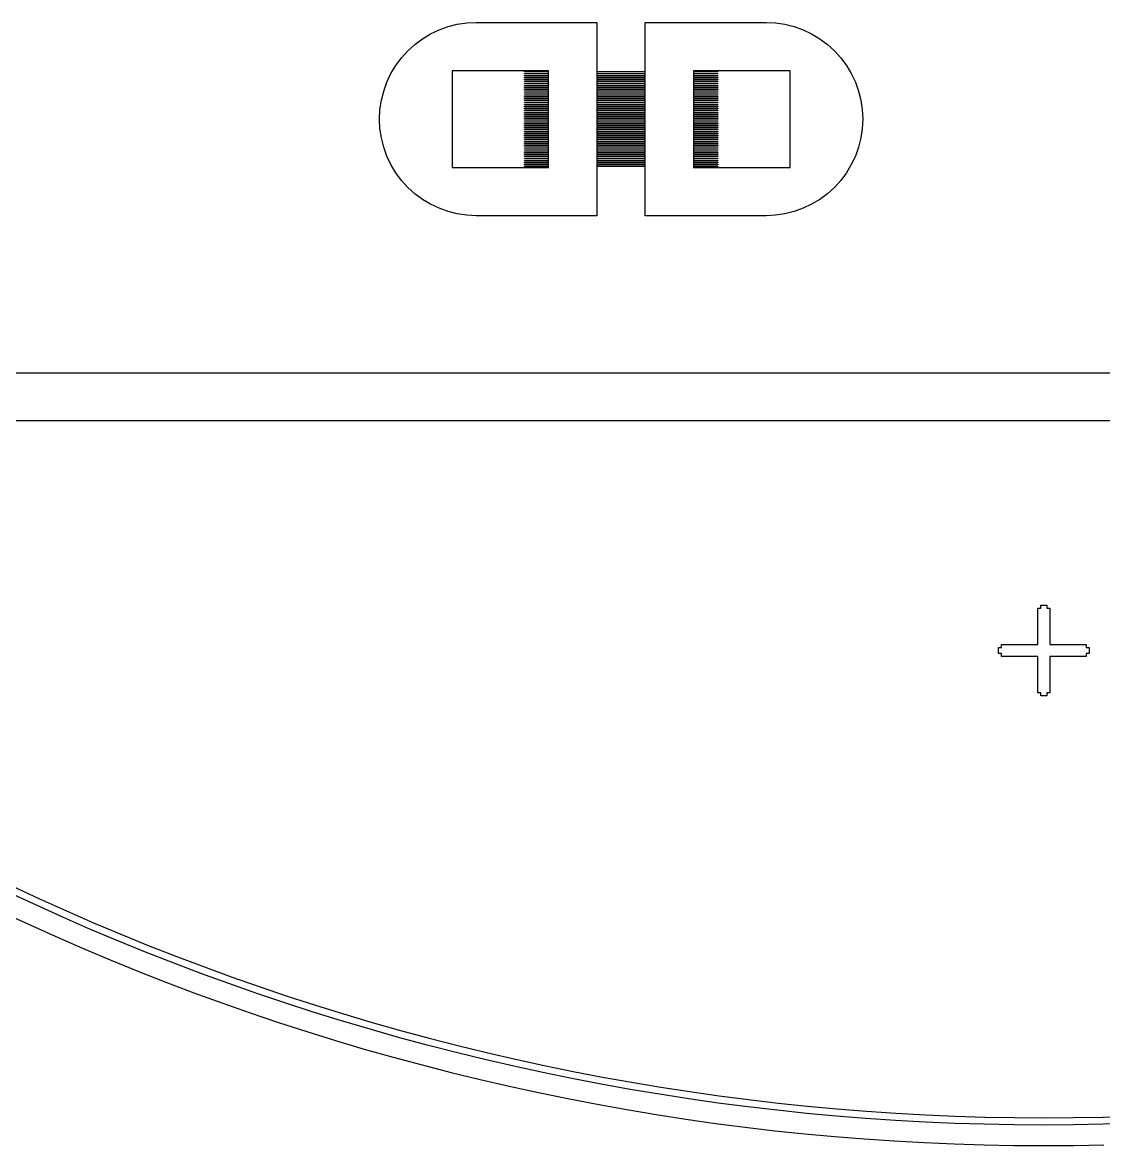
# Model space of a CAD drawing. Extents: x -16 to 83, y -18 to 83.
# Drawn here: x 11.11 to 33.48, y -18.25 to 5 of the extents above; entities that cross this region are included whole.
import ezdxf

# ---------------------------------------------------------------- set-up
doc = ezdxf.new("R2010")
doc.units = 0

msp = doc.modelspace()

# ---------------------------------------------------------------- linework, layer by layer
for p, q in [((19.7346, 4.84775), (19.9194, 4.91388)), ((19.9194, 4.91388), (20.1098, 4.96156)), ((20.1098, 4.96156), (20.304, 4.99036)), ((20.304, 4.99036), (20.5, 5)), ((20.5, 5), (23, 5)), ((23, 5), (23, 3.98499)), ((24, 3.98499), (24, 5)), ((24, 5), (26.5, 5)), ((26.5, 5), (26.696, 4.99036)), ((26.696, 4.99036), (26.8902, 4.96156)), ((26.8902, 4.96156), (27.0806, 4.91388)), ((27.0806, 4.91388), (27.2654, 4.84775)), ((19.2312, 4.54602), (19.3889, 4.66293)), ((19.3889, 4.66293), (19.5572, 4.76384)), ((19.5572, 4.76384), (19.7346, 4.84775)), ((27.2654, 4.84775), (27.4428, 4.76384)), ((27.4428, 4.76384), (27.6111, 4.66293)), ((27.6111, 4.66293), (27.7688, 4.54602)), ((19.0858, 4.4142), (19.2312, 4.54602)), ((27.7688, 4.54602), (27.9142, 4.4142)), ((18.8371, 4.11113), (18.954, 4.26878)), ((18.954, 4.26878), (19.0858, 4.4142)), ((27.9142, 4.4142), (28.046, 4.26878)), ((28.046, 4.26878), (28.1629, 4.11113)), ((18.7362, 3.94278), (18.8371, 4.11113)), ((22, 4), (20, 4)), ((20, 4), (20, 2)), ((21.5, 3.97499), (21.5, 3.98499)), ((21.5, 3.98499), (22, 3.98499)), ((22, 3.97499), (21.5, 3.97499)), ((22, 3.98499), (22, 4)), ((22, 3.94499), (22, 3.97499)), ((23, 3.98499), (24, 3.98499)), ((24, 3.97499), (23, 3.97499)), ((23, 3.97499), (23, 3.94499)), ((24, 3.94499), (24, 3.97499)), ((27, 4), (25, 4)), ((25, 4), (25, 3.98499)), ((25, 3.98499), (25.5, 3.98499)), ((25.5, 3.97499), (25, 3.97499)), ((25, 3.97499), (25, 3.94499)), ((25.5, 3.98499), (25.5, 3.97499)), ((27, 2), (27, 4)), ((28.1629, 4.11113), (28.2638, 3.94278)), ((18.5861, 3.58057), (18.6523, 3.76537)), ((18.6523, 3.76537), (18.7362, 3.94278)), ((21.5, 3.935), (21.5, 3.94499)), ((21.5, 3.94499), (22, 3.94499)), ((22, 3.935), (21.5, 3.935)), ((21.5, 3.89499), (21.5, 3.905)), ((21.5, 3.905), (22, 3.905)), ((22, 3.89499), (21.5, 3.89499)), ((21.5, 3.855), (21.5, 3.86499)), ((21.5, 3.86499), (22, 3.86499)), ((22, 3.855), (21.5, 3.855)), ((21.5, 3.81499), (21.5, 3.825)), ((21.5, 3.825), (22, 3.825)), ((22, 3.81499), (21.5, 3.81499)), ((21.5, 3.77499), (21.5, 3.78499)), ((21.5, 3.78499), (22, 3.78499)), ((22, 3.77499), (21.5, 3.77499)), ((21.5, 3.73499), (21.5, 3.745)), ((21.5, 3.745), (22, 3.745)), ((22, 3.73499), (21.5, 3.73499)), ((22, 3.905), (22, 3.935)), ((22, 3.86499), (22, 3.89499)), ((22, 3.825), (22, 3.855)), ((22, 3.78499), (22, 3.81499)), ((22, 3.745), (22, 3.77499)), ((22, 3.70499), (22, 3.73499)), ((23, 3.94499), (24, 3.94499)), ((24, 3.935), (23, 3.935)), ((23, 3.935), (23, 3.905)), ((23, 3.905), (24, 3.905)), ((24, 3.89499), (23, 3.89499)), ((23, 3.89499), (23, 3.86499)), ((23, 3.86499), (24, 3.86499)), ((24, 3.855), (23, 3.855)), ((23, 3.855), (23, 3.825)), ((23, 3.825), (24, 3.825)), ((24, 3.81499), (23, 3.81499)), ((23, 3.81499), (23, 3.78499)), ((23, 3.78499), (24, 3.78499)), ((24, 3.77499), (23, 3.77499)), ((23, 3.77499), (23, 3.745)), ((23, 3.745), (24, 3.745)), ((24, 3.73499), (23, 3.73499)), ((23, 3.73499), (23, 3.70499)), ((24, 3.905), (24, 3.935)), ((24, 3.86499), (24, 3.89499)), ((24, 3.825), (24, 3.855)), ((24, 3.78499), (24, 3.81499)), ((24, 3.745), (24, 3.77499)), ((24, 3.70499), (24, 3.73499)), ((25, 3.94499), (25.5, 3.94499)), ((25.5, 3.935), (25, 3.935)), ((25, 3.935), (25, 3.905)), ((25, 3.905), (25.5, 3.905)), ((25.5, 3.89499), (25, 3.89499)), ((25, 3.89499), (25, 3.86499)), ((25, 3.86499), (25.5, 3.86499)), ((25.5, 3.855), (25, 3.855)), ((25, 3.855), (25, 3.825)), ((25, 3.825), (25.5, 3.825)), ((25.5, 3.81499), (25, 3.81499)), ((25, 3.81499), (25, 3.78499)), ((25, 3.78499), (25.5, 3.78499)), ((25.5, 3.77499), (25, 3.77499)), ((25, 3.77499), (25, 3.745)), ((25, 3.745), (25.5, 3.745)), ((25.5, 3.73499), (25, 3.73499)), ((25, 3.73499), (25, 3.70499)), ((25.5, 3.94499), (25.5, 3.935)), ((25.5, 3.905), (25.5, 3.89499)), ((25.5, 3.86499), (25.5, 3.855)), ((25.5, 3.825), (25.5, 3.81499)), ((25.5, 3.78499), (25.5, 3.77499)), ((25.5, 3.745), (25.5, 3.73499)), ((28.2638, 3.94278), (28.3477, 3.76537)), ((28.3477, 3.76537), (28.4139, 3.58057)), ((18.5384, 3.39017), (18.5861, 3.58057)), ((21.5, 3.69499), (21.5, 3.70499)), ((21.5, 3.70499), (22, 3.70499)), ((22, 3.69499), (21.5, 3.69499)), ((21.5, 3.655), (21.5, 3.66499)), ((21.5, 3.66499), (22, 3.66499)), ((22, 3.655), (21.5, 3.655)), ((21.5, 3.61499), (21.5, 3.625)), ((21.5, 3.625), (22, 3.625)), ((22, 3.61499), (21.5, 3.61499)), ((21.5, 3.575), (21.5, 3.58499)), ((21.5, 3.58499), (22, 3.58499)), ((22, 3.575), (21.5, 3.575)), ((21.5, 3.53499), (21.5, 3.545)), ((21.5, 3.545), (22, 3.545)), ((22, 3.53499), (21.5, 3.53499)), ((21.5, 3.495), (21.5, 3.50499)), ((21.5, 3.50499), (22, 3.50499)), ((22, 3.495), (21.5, 3.495)), ((22, 3.66499), (22, 3.69499)), ((22, 3.625), (22, 3.655)), ((22, 3.58499), (22, 3.61499)), ((22, 3.545), (22, 3.575)), ((22, 3.50499), (22, 3.53499)), ((22, 3.465), (22, 3.495)), ((23, 3.70499), (24, 3.70499)), ((24, 3.69499), (23, 3.69499)), ((23, 3.69499), (23, 3.66499)), ((23, 3.66499), (24, 3.66499)), ((24, 3.655), (23, 3.655)), ((23, 3.655), (23, 3.625)), ((23, 3.625), (24, 3.625)), ((24, 3.61499), (23, 3.61499)), ((23, 3.61499), (23, 3.58499)), ((23, 3.58499), (24, 3.58499)), ((24, 3.575), (23, 3.575)), ((23, 3.575), (23, 3.545)), ((23, 3.545), (24, 3.545)), ((24, 3.53499), (23, 3.53499)), ((23, 3.53499), (23, 3.50499)), ((23, 3.50499), (24, 3.50499)), ((24, 3.495), (23, 3.495)), ((23, 3.495), (23, 3.465)), ((24, 3.66499), (24, 3.69499)), ((24, 3.625), (24, 3.655)), ((24, 3.58499), (24, 3.61499)), ((24, 3.545), (24, 3.575)), ((24, 3.50499), (24, 3.53499)), ((24, 3.465), (24, 3.495)), ((25, 3.70499), (25.5, 3.70499)), ((25.5, 3.69499), (25, 3.69499)), ((25, 3.69499), (25, 3.66499)), ((25, 3.66499), (25.5, 3.66499)), ((25.5, 3.655), (25, 3.655)), ((25, 3.655), (25, 3.625)), ((25, 3.625), (25.5, 3.625)), ((25.5, 3.61499), (25, 3.61499)), ((25, 3.61499), (25, 3.58499)), ((25, 3.58499), (25.5, 3.58499)), ((25.5, 3.575), (25, 3.575)), ((25, 3.575), (25, 3.545)), ((25, 3.545), (25.5, 3.545)), ((25.5, 3.53499), (25, 3.53499)), ((25, 3.53499), (25, 3.50499)), ((25, 3.50499), (25.5, 3.50499)), ((25.5, 3.495), (25, 3.495)), ((25, 3.495), (25, 3.465)), ((25.5, 3.70499), (25.5, 3.69499)), ((25.5, 3.66499), (25.5, 3.655)), ((25.5, 3.625), (25.5, 3.61499)), ((25.5, 3.58499), (25.5, 3.575)), ((25.5, 3.545), (25.5, 3.53499)), ((25.5, 3.50499), (25.5, 3.495)), ((28.4139, 3.58057), (28.4616, 3.39017)), ((18.5096, 3.19603), (18.5384, 3.39017)), ((21.5, 3.45499), (21.5, 3.465)), ((21.5, 3.465), (22, 3.465)), ((22, 3.45499), (21.5, 3.45499)), ((21.5, 3.41499), (21.5, 3.42499)), ((21.5, 3.42499), (22, 3.42499)), ((22, 3.41499), (21.5, 3.41499)), ((21.5, 3.375), (21.5, 3.38499)), ((21.5, 3.38499), (22, 3.38499)), ((22, 3.375), (21.5, 3.375)), ((21.5, 3.33499), (21.5, 3.34499)), ((21.5, 3.34499), (22, 3.34499)), ((22, 3.33499), (21.5, 3.33499)), ((21.5, 3.295), (21.5, 3.30499)), ((21.5, 3.30499), (22, 3.30499)), ((22, 3.295), (21.5, 3.295)), ((21.5, 3.25499), (21.5, 3.265)), ((21.5, 3.265), (22, 3.265)), ((22, 3.42499), (22, 3.45499)), ((22, 3.38499), (22, 3.41499)), ((22, 3.34499), (22, 3.375)), ((22, 3.30499), (22, 3.33499)), ((22, 3.265), (22, 3.295)), ((23, 3.465), (24, 3.465)), ((24, 3.45499), (23, 3.45499)), ((23, 3.45499), (23, 3.42499)), ((23, 3.42499), (24, 3.42499)), ((24, 3.41499), (23, 3.41499)), ((23, 3.41499), (23, 3.38499)), ((23, 3.38499), (24, 3.38499)), ((24, 3.375), (23, 3.375)), ((23, 3.375), (23, 3.34499)), ((23, 3.34499), (24, 3.34499)), ((24, 3.33499), (23, 3.33499)), ((23, 3.33499), (23, 3.30499)), ((23, 3.30499), (24, 3.30499)), ((24, 3.295), (23, 3.295)), ((23, 3.295), (23, 3.265)), ((23, 3.265), (24, 3.265)), ((24, 3.42499), (24, 3.45499)), ((24, 3.38499), (24, 3.41499)), ((24, 3.34499), (24, 3.375)), ((24, 3.30499), (24, 3.33499)), ((24, 3.265), (24, 3.295)), ((25, 3.465), (25.5, 3.465)), ((25.5, 3.45499), (25, 3.45499)), ((25, 3.45499), (25, 3.42499)), ((25, 3.42499), (25.5, 3.42499)), ((25.5, 3.41499), (25, 3.41499)), ((25, 3.41499), (25, 3.38499)), ((25, 3.38499), (25.5, 3.38499)), ((25.5, 3.375), (25, 3.375)), ((25, 3.375), (25, 3.34499)), ((25, 3.34499), (25.5, 3.34499)), ((25.5, 3.33499), (25, 3.33499)), ((25, 3.33499), (25, 3.30499)), ((25, 3.30499), (25.5, 3.30499)), ((25.5, 3.295), (25, 3.295)), ((25, 3.295), (25, 3.265)), ((25, 3.265), (25.5, 3.265)), ((25.5, 3.465), (25.5, 3.45499)), ((25.5, 3.42499), (25.5, 3.41499)), ((25.5, 3.38499), (25.5, 3.375)), ((25.5, 3.34499), (25.5, 3.33499)), ((25.5, 3.30499), (25.5, 3.295)), ((25.5, 3.265), (25.5, 3.25499)), ((28.4616, 3.39017), (28.4904, 3.19603)), ((18.5, 3), (18.5096, 3.19603)), ((22, 3.25499), (21.5, 3.25499)), ((21.5, 3.215), (21.5, 3.22499)), ((21.5, 3.22499), (22, 3.22499)), ((22, 3.215), (21.5, 3.215)), ((21.5, 3.17499), (21.5, 3.185)), ((21.5, 3.185), (22, 3.185)), ((22, 3.17499), (21.5, 3.17499)), ((21.5, 3.13499), (21.5, 3.14499)), ((21.5, 3.14499), (22, 3.14499)), ((22, 3.13499), (21.5, 3.13499)), ((21.5, 3.09499), (21.5, 3.105)), ((21.5, 3.105), (22, 3.105)), ((22, 3.09499), (21.5, 3.09499)), ((21.5, 3.05499), (21.5, 3.06499)), ((21.5, 3.06499), (22, 3.06499)), ((22, 3.05499), (21.5, 3.05499)), ((21.5, 3.015), (21.5, 3.02499)), ((21.5, 3.02499), (22, 3.02499)), ((22, 3.22499), (22, 3.25499)), ((22, 3.185), (22, 3.215)), ((22, 3.14499), (22, 3.17499)), ((22, 3.105), (22, 3.13499)), ((22, 3.06499), (22, 3.09499)), ((22, 3.02499), (22, 3.05499)), ((24, 3.25499), (23, 3.25499)), ((23, 3.25499), (23, 3.22499)), ((23, 3.22499), (24, 3.22499)), ((24, 3.215), (23, 3.215)), ((23, 3.215), (23, 3.185)), ((23, 3.185), (24, 3.185)), ((24, 3.17499), (23, 3.17499)), ((23, 3.17499), (23, 3.14499)), ((23, 3.14499), (24, 3.14499)), ((24, 3.13499), (23, 3.13499)), ((23, 3.13499), (23, 3.105)), ((23, 3.105), (24, 3.105)), ((24, 3.09499), (23, 3.09499)), ((23, 3.09499), (23, 3.06499)), ((23, 3.06499), (24, 3.06499)), ((24, 3.05499), (23, 3.05499)), ((23, 3.05499), (23, 3.02499)), ((23, 3.02499), (24, 3.02499)), ((24, 3.22499), (24, 3.25499)), ((24, 3.185), (24, 3.215)), ((24, 3.14499), (24, 3.17499)), ((24, 3.105), (24, 3.13499)), ((24, 3.06499), (24, 3.09499)), ((24, 3.02499), (24, 3.05499)), ((25.5, 3.25499), (25, 3.25499)), ((25, 3.25499), (25, 3.22499)), ((25, 3.22499), (25.5, 3.22499)), ((25.5, 3.215), (25, 3.215)), ((25, 3.215), (25, 3.185)), ((25, 3.185), (25.5, 3.185)), ((25.5, 3.17499), (25, 3.17499)), ((25, 3.17499), (25, 3.14499)), ((25, 3.14499), (25.5, 3.14499)), ((25.5, 3.13499), (25, 3.13499)), ((25, 3.13499), (25, 3.105)), ((25, 3.105), (25.5, 3.105)), ((25.5, 3.09499), (25, 3.09499)), ((25, 3.09499), (25, 3.06499)), ((25, 3.06499), (25.5, 3.06499)), ((25.5, 3.05499), (25, 3.05499)), ((25, 3.05499), (25, 3.02499)), ((25, 3.02499), (25.5, 3.02499)), ((25.5, 3.22499), (25.5, 3.215)), ((25.5, 3.185), (25.5, 3.17499)), ((25.5, 3.14499), (25.5, 3.13499)), ((25.5, 3.105), (25.5, 3.09499)), ((25.5, 3.06499), (25.5, 3.05499)), ((25.5, 3.02499), (25.5, 3.015)), ((28.4904, 3.19603), (28.5, 3)), ((18.5096, 2.80397), (18.5, 3)), ((18.5384, 2.60983), (18.5096, 2.80397)), ((22, 3.015), (21.5, 3.015)), ((21.5, 2.97501), (21.5, 2.985)), ((21.5, 2.985), (22, 2.985)), ((22, 2.97501), (21.5, 2.97501)), ((21.5, 2.93501), (21.5, 2.94501)), ((21.5, 2.94501), (22, 2.94501)), ((22, 2.93501), (21.5, 2.93501)), ((21.5, 2.895), (21.5, 2.90501)), ((21.5, 2.90501), (22, 2.90501)), ((22, 2.895), (21.5, 2.895)), ((21.5, 2.85501), (21.5, 2.86501)), ((21.5, 2.86501), (22, 2.86501)), ((22, 2.85501), (21.5, 2.85501)), ((21.5, 2.815), (21.5, 2.82501)), ((21.5, 2.82501), (22, 2.82501)), ((22, 2.815), (21.5, 2.815)), ((22, 2.985), (22, 3.015)), ((22, 2.94501), (22, 2.97501)), ((22, 2.90501), (22, 2.93501)), ((22, 2.86501), (22, 2.895)), ((22, 2.82501), (22, 2.85501)), ((22, 2.785), (22, 2.815)), ((24, 3.015), (23, 3.015)), ((23, 3.015), (23, 2.985)), ((23, 2.985), (24, 2.985)), ((24, 2.97501), (23, 2.97501)), ((23, 2.97501), (23, 2.94501)), ((23, 2.94501), (24, 2.94501)), ((24, 2.93501), (23, 2.93501)), ((23, 2.93501), (23, 2.90501)), ((23, 2.90501), (24, 2.90501)), ((24, 2.895), (23, 2.895)), ((23, 2.895), (23, 2.86501)), ((23, 2.86501), (24, 2.86501)), ((24, 2.85501), (23, 2.85501)), ((23, 2.85501), (23, 2.82501)), ((23, 2.82501), (24, 2.82501)), ((24, 2.815), (23, 2.815)), ((23, 2.815), (23, 2.785)), ((24, 2.985), (24, 3.015)), ((24, 2.94501), (24, 2.97501)), ((24, 2.90501), (24, 2.93501)), ((24, 2.86501), (24, 2.895)), ((24, 2.82501), (24, 2.85501)), ((24, 2.785), (24, 2.815)), ((25.5, 3.015), (25, 3.015)), ((25, 3.015), (25, 2.985)), ((25, 2.985), (25.5, 2.985)), ((25.5, 2.97501), (25, 2.97501)), ((25, 2.97501), (25, 2.94501)), ((25, 2.94501), (25.5, 2.94501)), ((25.5, 2.93501), (25, 2.93501)), ((25, 2.93501), (25, 2.90501)), ((25, 2.90501), (25.5, 2.90501)), ((25.5, 2.895), (25, 2.895)), ((25, 2.895), (25, 2.86501)), ((25, 2.86501), (25.5, 2.86501)), ((25.5, 2.85501), (25, 2.85501)), ((25, 2.85501), (25, 2.82501)), ((25, 2.82501), (25.5, 2.82501)), ((25.5, 2.815), (25, 2.815)), ((25, 2.815), (25, 2.785)), ((25.5, 2.985), (25.5, 2.97501)), ((25.5, 2.94501), (25.5, 2.93501)), ((25.5, 2.90501), (25.5, 2.895)), ((25.5, 2.86501), (25.5, 2.85501)), ((25.5, 2.82501), (25.5, 2.815)), ((28.4904, 2.80397), (28.4616, 2.60983)), ((28.5, 3), (28.4904, 2.80397)), ((18.5861, 2.41943), (18.5384, 2.60983)), ((21.5, 2.77501), (21.5, 2.785)), ((21.5, 2.785), (22, 2.785)), ((22, 2.77501), (21.5, 2.77501)), ((21.5, 2.735), (21.5, 2.74501)), ((21.5, 2.74501), (22, 2.74501)), ((22, 2.735), (21.5, 2.735)), ((21.5, 2.69501), (21.5, 2.705)), ((21.5, 2.705), (22, 2.705)), ((22, 2.69501), (21.5, 2.69501)), ((21.5, 2.65501), (21.5, 2.66501)), ((21.5, 2.66501), (22, 2.66501)), ((22, 2.65501), (21.5, 2.65501)), ((21.5, 2.61501), (21.5, 2.625)), ((21.5, 2.625), (22, 2.625)), ((22, 2.61501), (21.5, 2.61501)), ((21.5, 2.57501), (21.5, 2.58501)), ((21.5, 2.58501), (22, 2.58501)), ((22, 2.57501), (21.5, 2.57501)), ((22, 2.74501), (22, 2.77501)), ((22, 2.705), (22, 2.735)), ((22, 2.66501), (22, 2.69501)), ((22, 2.625), (22, 2.65501)), ((22, 2.58501), (22, 2.61501)), ((22, 2.54501), (22, 2.57501)), ((23, 2.785), (24, 2.785)), ((24, 2.77501), (23, 2.77501)), ((23, 2.77501), (23, 2.74501)), ((23, 2.74501), (24, 2.74501)), ((24, 2.735), (23, 2.735)), ((23, 2.735), (23, 2.705)), ((23, 2.705), (24, 2.705)), ((24, 2.69501), (23, 2.69501)), ((23, 2.69501), (23, 2.66501)), ((23, 2.66501), (24, 2.66501)), ((24, 2.65501), (23, 2.65501)), ((23, 2.65501), (23, 2.625)), ((23, 2.625), (24, 2.625)), ((24, 2.61501), (23, 2.61501)), ((23, 2.61501), (23, 2.58501)), ((23, 2.58501), (24, 2.58501)), ((24, 2.57501), (23, 2.57501)), ((23, 2.57501), (23, 2.54501)), ((24, 2.74501), (24, 2.77501)), ((24, 2.705), (24, 2.735)), ((24, 2.66501), (24, 2.69501)), ((24, 2.625), (24, 2.65501)), ((24, 2.58501), (24, 2.61501)), ((24, 2.54501), (24, 2.57501)), ((25, 2.785), (25.5, 2.785)), ((25.5, 2.77501), (25, 2.77501)), ((25, 2.77501), (25, 2.74501)), ((25, 2.74501), (25.5, 2.74501)), ((25.5, 2.735), (25, 2.735)), ((25, 2.735), (25, 2.705)), ((25, 2.705), (25.5, 2.705)), ((25.5, 2.69501), (25, 2.69501)), ((25, 2.69501), (25, 2.66501)), ((25, 2.66501), (25.5, 2.66501)), ((25.5, 2.65501), (25, 2.65501)), ((25, 2.65501), (25, 2.625)), ((25, 2.625), (25.5, 2.625)), ((25.5, 2.61501), (25, 2.61501)), ((25, 2.61501), (25, 2.58501)), ((25, 2.58501), (25.5, 2.58501)), ((25.5, 2.57501), (25, 2.57501)), ((25, 2.57501), (25, 2.54501)), ((25.5, 2.785), (25.5, 2.77501)), ((25.5, 2.74501), (25.5, 2.735)), ((25.5, 2.705), (25.5, 2.69501)), ((25.5, 2.66501), (25.5, 2.65501)), ((25.5, 2.625), (25.5, 2.61501)), ((25.5, 2.58501), (25.5, 2.57501)), ((28.4616, 2.60983), (28.4139, 2.41943)), ((18.6523, 2.23463), (18.5861, 2.41943)), ((21.5, 2.535), (21.5, 2.54501)), ((21.5, 2.54501), (22, 2.54501)), ((22, 2.535), (21.5, 2.535)), ((21.5, 2.49501), (21.5, 2.505)), ((21.5, 2.505), (22, 2.505)), ((22, 2.49501), (21.5, 2.49501)), ((21.5, 2.455), (21.5, 2.46501)), ((21.5, 2.46501), (22, 2.46501)), ((22, 2.455), (21.5, 2.455)), ((21.5, 2.41501), (21.5, 2.425)), ((21.5, 2.425), (22, 2.425)), ((22, 2.41501), (21.5, 2.41501)), ((21.5, 2.375), (21.5, 2.38501)), ((21.5, 2.38501), (22, 2.38501)), ((22, 2.375), (21.5, 2.375)), ((21.5, 2.33501), (21.5, 2.345)), ((21.5, 2.345), (22, 2.345)), ((22, 2.33501), (21.5, 2.33501)), ((22, 2.505), (22, 2.535)), ((22, 2.46501), (22, 2.49501)), ((22, 2.425), (22, 2.455)), ((22, 2.38501), (22, 2.41501)), ((22, 2.345), (22, 2.375)), ((22, 2.30501), (22, 2.33501)), ((23, 2.54501), (24, 2.54501)), ((24, 2.535), (23, 2.535)), ((23, 2.535), (23, 2.505)), ((23, 2.505), (24, 2.505)), ((24, 2.49501), (23, 2.49501)), ((23, 2.49501), (23, 2.46501)), ((23, 2.46501), (24, 2.46501)), ((24, 2.455), (23, 2.455)), ((23, 2.455), (23, 2.425)), ((23, 2.425), (24, 2.425)), ((24, 2.41501), (23, 2.41501)), ((23, 2.41501), (23, 2.38501)), ((23, 2.38501), (24, 2.38501)), ((24, 2.375), (23, 2.375)), ((23, 2.375), (23, 2.345)), ((23, 2.345), (24, 2.345)), ((24, 2.33501), (23, 2.33501)), ((23, 2.33501), (23, 2.30501)), ((24, 2.505), (24, 2.535)), ((24, 2.46501), (24, 2.49501)), ((24, 2.425), (24, 2.455)), ((24, 2.38501), (24, 2.41501)), ((24, 2.345), (24, 2.375)), ((24, 2.30501), (24, 2.33501)), ((25, 2.54501), (25.5, 2.54501)), ((25.5, 2.535), (25, 2.535)), ((25, 2.535), (25, 2.505)), ((25, 2.505), (25.5, 2.505)), ((25.5, 2.49501), (25, 2.49501)), ((25, 2.49501), (25, 2.46501)), ((25, 2.46501), (25.5, 2.46501)), ((25.5, 2.455), (25, 2.455)), ((25, 2.455), (25, 2.425)), ((25, 2.425), (25.5, 2.425)), ((25.5, 2.41501), (25, 2.41501)), ((25, 2.41501), (25, 2.38501)), ((25, 2.38501), (25.5, 2.38501)), ((25.5, 2.375), (25, 2.375)), ((25, 2.375), (25, 2.345)), ((25, 2.345), (25.5, 2.345)), ((25.5, 2.33501), (25, 2.33501)), ((25, 2.33501), (25, 2.30501)), ((25.5, 2.54501), (25.5, 2.535)), ((25.5, 2.505), (25.5, 2.49501)), ((25.5, 2.46501), (25.5, 2.455)), ((25.5, 2.425), (25.5, 2.41501)), ((25.5, 2.38501), (25.5, 2.375)), ((25.5, 2.345), (25.5, 2.33501)), ((28.4139, 2.41943), (28.3477, 2.23463)), ((18.7362, 2.05722), (18.6523, 2.23463)), ((21.5, 2.29501), (21.5, 2.30501)), ((21.5, 2.30501), (22, 2.30501)), ((22, 2.29501), (21.5, 2.29501)), ((21.5, 2.255), (21.5, 2.26501)), ((21.5, 2.26501), (22, 2.26501)), ((22, 2.255), (21.5, 2.255)), ((21.5, 2.21501), (21.5, 2.22501)), ((21.5, 2.22501), (22, 2.22501)), ((22, 2.21501), (21.5, 2.21501)), ((21.5, 2.175), (21.5, 2.18501)), ((21.5, 2.18501), (22, 2.18501)), ((22, 2.175), (21.5, 2.175)), ((21.5, 2.13501), (21.5, 2.145)), ((21.5, 2.145), (22, 2.145)), ((22, 2.13501), (21.5, 2.13501)), ((21.5, 2.095), (21.5, 2.10501)), ((21.5, 2.10501), (22, 2.10501)), ((22, 2.095), (21.5, 2.095)), ((22, 2.26501), (22, 2.29501)), ((22, 2.22501), (22, 2.255)), ((22, 2.18501), (22, 2.21501)), ((22, 2.145), (22, 2.175)), ((22, 2.10501), (22, 2.13501)), ((22, 2.065), (22, 2.095)), ((23, 2.30501), (24, 2.30501)), ((24, 2.29501), (23, 2.29501)), ((23, 2.29501), (23, 2.26501)), ((23, 2.26501), (24, 2.26501)), ((24, 2.255), (23, 2.255)), ((23, 2.255), (23, 2.22501)), ((23, 2.22501), (24, 2.22501)), ((24, 2.21501), (23, 2.21501)), ((23, 2.21501), (23, 2.18501)), ((23, 2.18501), (24, 2.18501)), ((24, 2.175), (23, 2.175)), ((23, 2.175), (23, 2.145)), ((23, 2.145), (24, 2.145)), ((24, 2.13501), (23, 2.13501)), ((23, 2.13501), (23, 2.10501)), ((23, 2.10501), (24, 2.10501)), ((24, 2.095), (23, 2.095)), ((23, 2.095), (23, 2.065)), ((24, 2.26501), (24, 2.29501)), ((24, 2.22501), (24, 2.255)), ((24, 2.18501), (24, 2.21501)), ((24, 2.145), (24, 2.175)), ((24, 2.10501), (24, 2.13501)), ((24, 2.065), (24, 2.095)), ((25, 2.30501), (25.5, 2.30501)), ((25.5, 2.29501), (25, 2.29501)), ((25, 2.29501), (25, 2.26501)), ((25, 2.26501), (25.5, 2.26501)), ((25.5, 2.255), (25, 2.255)), ((25, 2.255), (25, 2.22501)), ((25, 2.22501), (25.5, 2.22501)), ((25.5, 2.21501), (25, 2.21501)), ((25, 2.21501), (25, 2.18501)), ((25, 2.18501), (25.5, 2.18501)), ((25.5, 2.175), (25, 2.175)), ((25, 2.175), (25, 2.145)), ((25, 2.145), (25.5, 2.145)), ((25.5, 2.13501), (25, 2.13501)), ((25, 2.13501), (25, 2.10501)), ((25, 2.10501), (25.5, 2.10501)), ((25.5, 2.095), (25, 2.095)), ((25, 2.095), (25, 2.065)), ((25.5, 2.30501), (25.5, 2.29501)), ((25.5, 2.26501), (25.5, 2.255)), ((25.5, 2.22501), (25.5, 2.21501)), ((25.5, 2.18501), (25.5, 2.175)), ((25.5, 2.145), (25.5, 2.13501)), ((25.5, 2.10501), (25.5, 2.095)), ((28.3477, 2.23463), (28.2638, 2.05722)), ((18.8371, 1.88887), (18.7362, 2.05722)), ((18.954, 1.73122), (18.8371, 1.88887)), ((20, 2), (22, 2)), ((21.5, 2.05501), (21.5, 2.065)), ((21.5, 2.065), (22, 2.065)), ((22, 2.05501), (21.5, 2.05501)), ((21.5, 2.01501), (21.5, 2.02501)), ((21.5, 2.02501), (22, 2.02501)), ((22, 2.01501), (21.5, 2.01501)), ((22, 2.02501), (22, 2.05501)), ((22, 2), (22, 2.01501)), ((23, 2.065), (24, 2.065)), ((24, 2.05501), (23, 2.05501)), ((23, 2.05501), (23, 2.02501)), ((23, 2.02501), (24, 2.02501)), ((24, 2.01501), (23, 2.01501)), ((23, 2.01501), (23, 1)), ((24, 2.02501), (24, 2.05501)), ((24, 1), (24, 2.01501)), ((25, 2.065), (25.5, 2.065)), ((25.5, 2.05501), (25, 2.05501)), ((25, 2.05501), (25, 2.02501)), ((25, 2.02501), (25.5, 2.02501)), ((25.5, 2.01501), (25, 2.01501)), ((25, 2.01501), (25, 2)), ((25, 2), (27, 2)), ((25.5, 2.065), (25.5, 2.05501)), ((25.5, 2.02501), (25.5, 2.01501)), ((28.1629, 1.88887), (28.046, 1.73122)), ((28.2638, 2.05722), (28.1629, 1.88887)), ((19.0858, 1.5858), (18.954, 1.73122)), ((28.046, 1.73122), (27.9142, 1.5858)), ((19.2312, 1.45398), (19.0858, 1.5858)), ((19.3889, 1.33707), (19.2312, 1.45398)), ((27.7688, 1.45398), (27.6111, 1.33707)), ((27.9142, 1.5858), (27.7688, 1.45398)), ((19.5572, 1.23616), (19.3889, 1.33707)), ((19.7346, 1.15225), (19.5572, 1.23616)), ((27.4428, 1.23616), (27.2654, 1.15225)), ((27.6111, 1.33707), (27.4428, 1.23616)), ((19.9194, 1.08612), (19.7346, 1.15225)), ((20.1098, 1.03844), (19.9194, 1.08612)), ((20.304, 1.00964), (20.1098, 1.03844)), ((20.5, 1), (20.304, 1.00964)), ((23, 1), (20.5, 1)), ((26.5, 1), (24, 1)), ((26.696, 1.00964), (26.5, 1)), ((26.8902, 1.03844), (26.696, 1.00964)), ((27.0806, 1.08612), (26.8902, 1.03844)), ((27.2654, 1.15225), (27.0806, 1.08612)), ((-2.25, -2.25), (66.75, -2.25)), ((67.25, -3.25), (-2.75, -3.25)), ((32.125, -7.875), (32.125, -7.125)), ((32.125, -7.125), (32.1875, -7.125)), ((32.1875, -7.125), (32.1875, -7.0625)), ((32.1875, -7.0625), (32.3125, -7.0625)), ((32.3125, -7.0625), (32.3125, -7.125)), ((32.3125, -7.125), (32.375, -7.125)), ((32.375, -7.125), (32.375, -7.875)), ((31.375, -7.9375), (31.375, -7.875)), ((31.375, -7.875), (32.125, -7.875)), ((32.375, -7.875), (33.125, -7.875)), ((33.125, -7.875), (33.125, -7.9375)), ((31.3125, -8.0625), (31.3125, -7.9375)), ((31.3125, -7.9375), (31.375, -7.9375)), ((31.375, -8.0625), (31.3125, -8.0625)), ((31.375, -8.125), (31.375, -8.0625)), ((32.125, -8.125), (31.375, -8.125)), ((32.125, -8.875), (32.125, -8.125)), ((33.125, -8.125), (32.375, -8.125)), ((32.375, -8.125), (32.375, -8.875)), ((33.125, -7.9375), (33.1875, -7.9375)), ((33.1875, -8.0625), (33.125, -8.0625)), ((33.125, -8.0625), (33.125, -8.125)), ((33.1875, -7.9375), (33.1875, -8.0625)), ((32.1875, -8.875), (32.125, -8.875)), ((32.1875, -8.9375), (32.1875, -8.875)), ((32.3125, -8.9375), (32.1875, -8.9375)), ((32.375, -8.875), (32.3125, -8.875)), ((32.3125, -8.875), (32.3125, -8.9375)), ((11.3973, -13.2766), (10.8402, -13.0173)), ((10.9043, -12.8817), (11.4598, -13.1402)), ((11.4598, -13.1402), (12.0183, -13.3919)), ((10.6585, -13.4015), (11.2203, -13.663)), ((11.9576, -13.5291), (11.3973, -13.2766)), ((12.0183, -13.3919), (12.58, -13.6367)), ((11.2203, -13.663), (11.7853, -13.9176)), ((12.5209, -13.7746), (11.9576, -13.5291)), ((12.58, -13.6367), (13.1445, -13.8747)), ((11.7853, -13.9176), (12.3534, -14.1652)), ((13.0871, -14.0133), (12.5209, -13.7746)), ((13.1445, -13.8747), (13.712, -14.1057)), ((12.3534, -14.1652), (12.9245, -14.4059)), ((13.6563, -14.2449), (13.0871, -14.0133)), ((13.712, -14.1057), (14.2822, -14.3297)), ((12.9245, -14.4059), (13.4985, -14.6396)), ((14.2283, -14.4696), (13.6563, -14.2449)), ((14.2822, -14.3297), (14.8552, -14.5466)), ((13.4985, -14.6396), (14.0753, -14.8661)), ((14.8029, -14.6872), (14.2283, -14.4696)), ((14.8552, -14.5466), (15.4308, -14.7566)), ((14.0753, -14.8661), (14.6549, -15.0856)), ((15.3802, -14.8978), (14.8029, -14.6872)), ((15.4308, -14.7566), (16.0089, -14.9594)), ((14.6549, -15.0856), (15.2371, -15.298)), ((15.9601, -15.1013), (15.3802, -14.8978)), ((16.5424, -15.2976), (15.9601, -15.1013)), ((16.0089, -14.9594), (16.5894, -15.1552)), ((15.2371, -15.298), (15.8218, -15.5032)), ((17.1271, -15.4868), (16.5424, -15.2976)), ((16.5894, -15.1552), (17.1724, -15.3438)), ((17.1724, -15.3438), (17.7575, -15.5252)), ((15.8218, -15.5032), (16.4091, -15.7012)), ((17.714, -15.6688), (17.1271, -15.4868)), ((17.7575, -15.5252), (18.3449, -15.6995)), ((16.4091, -15.7012), (16.9987, -15.892)), ((18.3031, -15.8436), (17.714, -15.6688)), ((18.3449, -15.6995), (18.9344, -15.8665)), ((16.9987, -15.892), (17.5906, -16.0755)), ((18.8944, -16.0111), (18.3031, -15.8436)), ((19.4876, -16.1713), (18.8944, -16.0111)), ((18.9344, -15.8665), (19.5258, -16.0263)), ((19.5258, -16.0263), (20.1192, -16.1788)), ((17.5906, -16.0755), (18.1848, -16.2517)), ((18.1848, -16.2517), (18.781, -16.4207)), ((20.0828, -16.3243), (19.4876, -16.1713)), ((20.1192, -16.1788), (20.7144, -16.324)), ((18.781, -16.4207), (19.3793, -16.5823)), ((20.6798, -16.47), (20.0828, -16.3243)), ((21.2785, -16.6083), (20.6798, -16.47)), ((20.7144, -16.324), (21.3114, -16.4619)), ((21.3114, -16.4619), (21.91, -16.5925)), ((19.3793, -16.5823), (19.9795, -16.7366)), ((19.9795, -16.7366), (20.5816, -16.8835)), ((21.8789, -16.7392), (21.2785, -16.6083)), ((22.4809, -16.8628), (21.8789, -16.7392)), ((21.91, -16.5925), (22.5101, -16.7157)), ((22.5101, -16.7157), (23.1117, -16.8315)), ((20.5816, -16.8835), (21.1854, -17.0229)), ((23.0843, -16.979), (22.4809, -16.8628)), ((23.1117, -16.8315), (23.7147, -16.94)), ((23.7147, -16.94), (24.319, -17.041)), ((21.1854, -17.0229), (21.7909, -17.155)), ((21.7909, -17.155), (22.3979, -17.2796)), ((23.6891, -17.0878), (23.0843, -16.979)), ((24.2952, -17.1891), (23.6891, -17.0878)), ((24.9025, -17.283), (24.2952, -17.1891)), ((24.319, -17.041), (24.9245, -17.1346)), ((24.9245, -17.1346), (25.5311, -17.2208)), ((22.3979, -17.2796), (23.0065, -17.3968)), ((23.0065, -17.3968), (23.6164, -17.5065)), ((25.5109, -17.3694), (24.9025, -17.283)), ((26.1203, -17.4484), (25.5109, -17.3694)), ((25.5311, -17.2208), (26.1387, -17.2995)), ((26.1387, -17.2995), (26.7472, -17.3708)), ((26.7472, -17.3708), (27.3565, -17.4346)), ((27.3565, -17.4346), (27.9666, -17.4909)), ((23.6164, -17.5065), (24.2277, -17.6087)), ((24.2277, -17.6087), (24.8401, -17.7034)), ((26.7306, -17.5199), (26.1203, -17.4484)), ((27.3418, -17.5839), (26.7306, -17.5199)), ((27.9537, -17.6404), (27.3418, -17.5839)), ((28.5663, -17.6893), (27.9537, -17.6404)), ((27.9666, -17.4909), (28.5773, -17.5397)), ((28.5773, -17.5397), (29.1886, -17.581)), ((29.1886, -17.581), (29.8003, -17.6149)), ((29.8003, -17.6149), (30.4124, -17.6412)), ((30.4124, -17.6412), (31.0248, -17.66)), ((31.0248, -17.66), (31.6373, -17.6712)), ((32.8627, -17.6712), (33.4752, -17.66)), ((33.4752, -17.66), (34.0876, -17.6412)), ((24.8401, -17.7034), (25.4537, -17.7906)), ((25.4537, -17.7906), (26.0683, -17.8702)), ((26.0683, -17.8702), (26.6838, -17.9423)), ((29.1794, -17.7308), (28.5663, -17.6893)), ((29.7929, -17.7647), (29.1794, -17.7308)), ((30.4069, -17.7911), (29.7929, -17.7647)), ((31.0211, -17.8099), (30.4069, -17.7911)), ((31.6355, -17.8212), (31.0211, -17.8099)), ((32.25, -17.825), (31.6355, -17.8212)), ((31.6373, -17.6712), (32.25, -17.675)), ((32.25, -17.675), (32.8627, -17.6712)), ((32.8645, -17.8212), (32.25, -17.825)), ((33.4789, -17.8099), (32.8645, -17.8212)), ((34.0931, -17.7911), (33.4789, -17.8099)), ((26.6838, -17.9423), (27.3001, -18.0068)), ((27.3001, -18.0068), (27.9172, -18.0638)), ((27.9172, -18.0638), (28.535, -18.1132)), ((28.535, -18.1132), (29.1533, -18.155)), ((29.1533, -18.155), (29.7721, -18.1892)), ((29.7721, -18.1892), (30.3912, -18.2158)), ((30.3912, -18.2158), (31.0107, -18.2348)), ((31.0107, -18.2348), (31.6303, -18.2462)), ((31.6303, -18.2462), (32.25, -18.25)), ((32.25, -18.25), (32.8697, -18.2462)), ((32.8697, -18.2462), (33.4893, -18.2348))]:
    msp.add_line(p, q)

doc.saveas('drawing.dxf')
